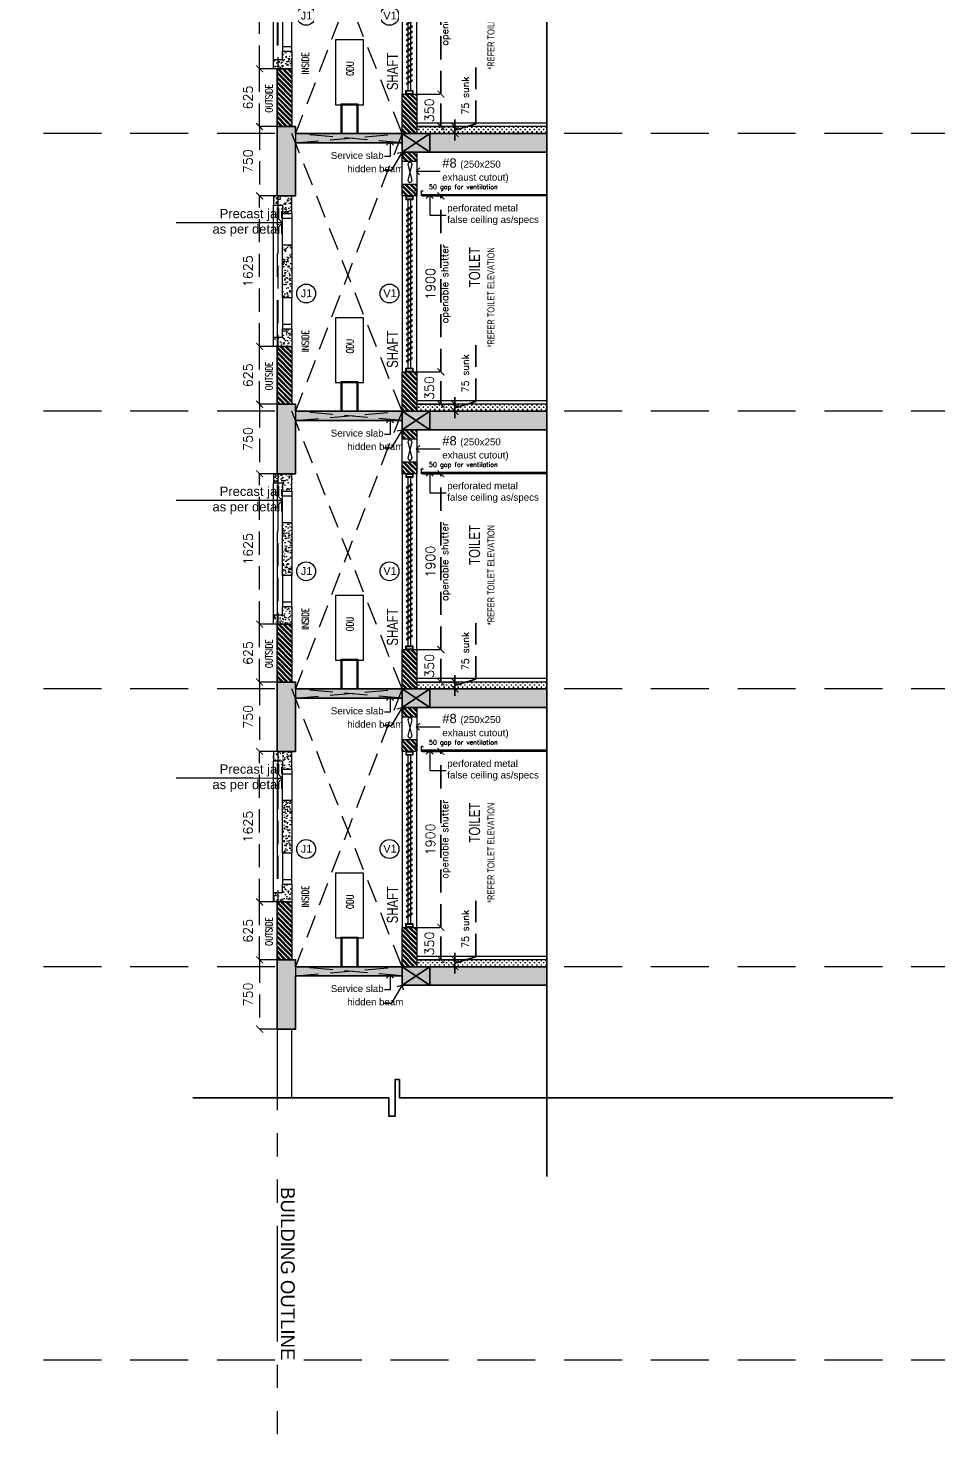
# Model space of a CAD drawing. Header units: millimetres. Extents: x 1066295 to 1300022, y -5734212 to -5454663.
# Drawn here: x 1200437 to 1210274, y -5552093 to -5536856 of the extents above; entities that cross this region are included whole.
import ezdxf
from ezdxf.enums import TextEntityAlignment as Align

# ---------------------------------------------------------------- set-up
doc = ezdxf.new("R2010")
doc.units = ezdxf.units.MM
doc.header["$LTSCALE"] = 1000
doc.header["$MEASUREMENT"] = 0
for name, pattern in [('AUDIT_D_120904163729-0', [0]), ('T9_PROFILE SECTIONS$0$AUDIT_D_120904163729-0', [0]), ('T9_PROFILE SECTIONS$0$HIDDEN', [0.375, 0.25, -0.125]), ('T9_PROFILE SECTIONS$0$HIDDEN2', [0.1875, 0.125, -0.0625]), ('T9_PROFILE SECTIONS$0$PHANTOM2', [1.25, 0.625, -0.125, 0.125, -0.125, 0.125, -0.125]), ('T9_PROFILE SECTIONS$0$T10(T7 IS SIMILAR BUT MIRROR) - DIMENSION & TEXTING$0$HIDDEN', [0.375, 0.25, -0.125])]:
    doc.linetypes.add(name, pattern=pattern)
doc.layers.get('0').update_dxf_attribs({"linetype": 'AUDIT_D_120904163729-0'})
for name, color, linetype in [('T9_PROFILE SECTIONS$0$A-BUILDING LINE TURNS HERE', 252, 'T9_PROFILE SECTIONS$0$PHANTOM2'), ('T9_PROFILE SECTIONS$0$A-FALSE CEILING', 1, 'T9_PROFILE SECTIONS$0$AUDIT_D_120904163729-0'), ('T9_PROFILE SECTIONS$0$A-SUNK SLAB', 251, 'T9_PROFILE SECTIONS$0$AUDIT_D_120904163729-0'), ('T9_PROFILE SECTIONS$0$a-wall', 6, 'Continuous'), ('T9_PROFILE SECTIONS$0$B-AR-ANNO-E DECK FLOOR$0$a-text', 4, 'Continuous'), ('T9_PROFILE SECTIONS$0$Elev 01', 8, 'Continuous'), ('T9_PROFILE SECTIONS$0$ELEV 5', 8, 'Continuous'), ('T9_PROFILE SECTIONS$0$F.F.L', 36, 'Continuous'), ('T9_PROFILE SECTIONS$0$HATCH', 8, 'Continuous'), ('T9_PROFILE SECTIONS$0$HATCH 150', 8, 'Continuous'), ('T9_PROFILE SECTIONS$0$Leader', 2, 'T9_PROFILE SECTIONS$0$AUDIT_D_120904163729-0'), ('T9_PROFILE SECTIONS$0$LEVEL', 7, 'Continuous'), ('T9_PROFILE SECTIONS$0$T10(T7 IS SIMILAR BUT MIRROR) - DIMENSION & TEXTING$0$A-DIMENSIONS', 2, 'T9_PROFILE SECTIONS$0$T10(T7 IS SIMILAR BUT MIRROR) - DIMENSION & TEXTING$0$HIDDEN'), ('T9_PROFILE SECTIONS$0$TEXT ROOM', 7, 'Continuous'), ('T9_PROFILE SECTIONS$0$TYPICAL UNITS$0$a-door-no', 104, 'Continuous'), ('T9_PROFILE SECTIONS$0$WINDOW DETAILS$0$a-dim', 1, 'Continuous'), ('T9_PROFILE SECTIONS$0$WINDOW DETAILS$0$Thin', 1, 'Continuous')]:
    doc.layers.add(name, color=color, linetype=linetype)
for name, color, linetype, lineweight in [('T9_PROFILE SECTIONS$0$A-DIMENSION', 2, 'Continuous', 35), ('T9_PROFILE SECTIONS$0$A-SLAB', 3, 'Continuous', 35), ('T9_PROFILE SECTIONS$0$a-Text', 4, 'Continuous', 0), ('T9_PROFILE SECTIONS$0$ele', 1, 'Continuous', 30), ('T9_PROFILE SECTIONS$0$ELE-1', 4, 'Continuous', 30), ('T9_PROFILE SECTIONS$0$NON-STRUCT -150', 230, 'Continuous', 30), ('T9_PROFILE SECTIONS$0$R0-18-10-2014-T1-1st Podium Floor Plan$0$Text', 7, 'Continuous', 0)]:
    doc.layers.add(name, color=color, linetype=linetype, lineweight=lineweight)
doc.styles.add('T9_PROFILE SECTIONS$0$ARIAL ARROW', font='arial.ttf')
doc.styles.add('T9_PROFILE SECTIONS$0$B-AR-ANNO-E DECK FLOOR$0$DIMTEXT', font='SIMPLEX.shx', dxfattribs={"width": 0.75})
doc.styles.add('T9_PROFILE SECTIONS$0$Romans 1', font='romans.shx', dxfattribs={"height": 100})
doc.styles.add('T9_PROFILE SECTIONS$0$RSP_TXT 500', font='swisscl.ttf', dxfattribs={"height": 250})
doc.styles.add('T9_PROFILE SECTIONS$0$STANDARD', font='GOTHIC.TTF')
doc.styles.add('T9_PROFILE SECTIONS$0$TYPICAL UNITS$0$LODHA STANDERD', font='sanss___.ttf')
doc.dimstyles.new('T9_PROFILE SECTIONS$0$ALPINE S', dxfattribs={"dimscale": 0, "dimtxt": 100, "dimasz": 75, "dimexe": 0, "dimexo": 0, "dimgap": 75, "dimtad": 1, "dimdec": 0, "dimzin": 0, "dimdsep": 46, "dimtxsty": 'T9_PROFILE SECTIONS$0$Romans 1', "dimblk": 'T9_PROFILE SECTIONS$0$_ArchTick', "dimcen": 0.09, "dimclrd": 256, "dimclre": 256, "dimclrt": 7, "dimadec": 0, "dimazin": 0, "dimtfac": 1, "dimtdec": 0, "dimtofl": 0, "dimtmove": 1, "dimatfit": 0, "dimldrblk": 'T9_PROFILE SECTIONS$0$_Open90', "dimfxl": 1, "dimtolj": 1, "dimtzin": 0, "dimarcsym": 0})
pattern_1 = [(315, (-35451.59019464464, 240579.7899063658), (26.51650429449554, 26.51650429449553), []), (315, (-35451.59019464464, 240562.1122368658), (26.51650429449554, 26.51650429449553), [])]

# ---------------------------------------------------------------- blocks, each defined once
blk = doc.blocks.new('T9_PROFILE SECTIONS$0$_ArchTick')
at = {"color": 0, "linetype": 'ByBlock', "const_width": 0.15}
blk.add_lwpolyline([(-0.5, -0.5), (0.5, 0.5)], dxfattribs=at)
blk = doc.blocks.new('*D369')
at = {"layer": 'T9_PROFILE SECTIONS$0$A-DIMENSION', "linetype": 'T9_PROFILE SECTIONS$0$HIDDEN', "transparency": 16777216}
for p, q in [((1169524.181030324, -5430985.26412772), (1169524.181030324, -5430378.121270577)), ((1169299.181030324, -5431015.264125834), (1169299.181030324, -5430940.264125834)), ((1169299.181030324, -5431052.76412772), (1169524.181030324, -5430985.26412772)), ((1169299.181030324, -5431015.264125834), (1169299.181030324, -5431090.264129606)), ((1169299.181030324, -5431090.264129606), (1169299.181030324, -5431165.264129606))]:
    blk.add_line(p, q, dxfattribs=at)
at = {"layer": 'T9_PROFILE SECTIONS$0$A-DIMENSION', "linetype": 'T9_PROFILE SECTIONS$0$HIDDEN', "lineweight": -2, "transparency": 16777216}
for p, q in [((1169178.034700872, -5431015.264125834), (1169299.181030324, -5431015.264125834)), ((1169178.034700882, -5431090.264129606), (1169299.181030324, -5431090.264129606))]:
    blk.add_line(p, q, dxfattribs=at)
at = {"layer": 'T9_PROFILE SECTIONS$0$A-DIMENSION', "linetype": 'ByBlock', "transparency": 16777216, "xscale": 75, "yscale": 75, "zscale": 75}
for p, rotation in [((1169299.181030324, -5431015.264125834), 270), ((1169299.181030324, -5431090.264129606), 90)]:
    blk.add_blockref('T9_PROFILE SECTIONS$0$_ArchTick', p, dxfattribs=dict(at, rotation=rotation))
at = {"layer": 'T9_PROFILE SECTIONS$0$A-DIMENSION', "color": 7, "linetype": 'ByBlock', "transparency": 16777216, "insert": (1169411.681030325, -5430681.692699148), "char_height": 100, "attachment_point": 5, "rotation": 90, "style": 'T9_PROFILE SECTIONS$0$Romans 1'}
blk.add_mtext('\\A1;{\\H0.75x;75 sunk}', dxfattribs=at)
blk = doc.blocks.new('T9_PROFILE SECTIONS$0$_Open90')
at = {"color": 0, "linetype": 'ByBlock', "lineweight": -2}
for p, q in [((0, 0), (-1, 0)), ((-0.5, 0.5), (0, 0)), ((0, 0), (-0.5, -0.5))]:
    blk.add_line(p, q, dxfattribs=at)
blk = doc.blocks.new('*D370')
at = {"layer": 'T9_PROFILE SECTIONS$0$A-DIMENSION', "linetype": 'T9_PROFILE SECTIONS$0$HIDDEN', "lineweight": -2, "transparency": 16777216}
for p, q in [((1168948.731341545, -5428765.264126181), (1169147.619491194, -5428765.264126181)), ((1168887.343191896, -5430665.264129596), (1169147.619491194, -5430665.264129596))]:
    blk.add_line(p, q, dxfattribs=at)
at = {"layer": 'T9_PROFILE SECTIONS$0$A-DIMENSION', "linetype": 'T9_PROFILE SECTIONS$0$HIDDEN', "transparency": 16777216}
blk.add_line((1169147.619491194, -5430665.264129596), (1169147.619491194, -5428765.264126181), dxfattribs=at)
at = {"layer": 'T9_PROFILE SECTIONS$0$A-DIMENSION', "linetype": 'ByBlock', "transparency": 16777216, "xscale": 75, "yscale": 75, "zscale": 75}
for p, rotation in [((1169147.619491194, -5428765.264126181), 90), ((1169147.619491194, -5430665.264129596), 270)]:
    blk.add_blockref('T9_PROFILE SECTIONS$0$_ArchTick', p, dxfattribs=dict(at, rotation=rotation))
at = {"layer": 'T9_PROFILE SECTIONS$0$A-DIMENSION', "color": 7, "linetype": 'ByBlock', "transparency": 16777216, "insert": (1169118.07647307, -5429715.398246582), "char_height": 100, "attachment_point": 5, "rotation": 90, "style": 'T9_PROFILE SECTIONS$0$Romans 1'}
blk.add_mtext('\\A1;1900 \\P{\\H0.75x;openable shutter}', dxfattribs=at)
blk = doc.blocks.new('*D371')
at = {"layer": 'T9_PROFILE SECTIONS$0$A-DIMENSION', "linetype": 'T9_PROFILE SECTIONS$0$HIDDEN', "lineweight": -2, "transparency": 16777216}
for p, q in [((1168887.343191896, -5430665.264129596), (1169147.619491194, -5430665.264129596)), ((1168887.343191896, -5431015.264125834), (1169147.619491194, -5431015.264125834))]:
    blk.add_line(p, q, dxfattribs=at)
at = {"layer": 'T9_PROFILE SECTIONS$0$A-DIMENSION', "linetype": 'T9_PROFILE SECTIONS$0$HIDDEN', "transparency": 16777216}
blk.add_line((1169147.619491194, -5431015.264125834), (1169147.619491194, -5430665.264129596), dxfattribs=at)
at = {"layer": 'T9_PROFILE SECTIONS$0$A-DIMENSION', "linetype": 'ByBlock', "transparency": 16777216, "xscale": 75, "yscale": 75, "zscale": 75}
for p, rotation in [((1169147.619491194, -5430665.264129596), 90), ((1169147.619491194, -5431015.264125834), 270)]:
    blk.add_blockref('T9_PROFILE SECTIONS$0$_ArchTick', p, dxfattribs=dict(at, rotation=rotation))
at = {"layer": 'T9_PROFILE SECTIONS$0$A-DIMENSION', "color": 7, "linetype": 'ByBlock', "transparency": 16777216, "insert": (1169022.619491194, -5430840.264127715), "char_height": 100, "attachment_point": 5, "rotation": 90, "style": 'T9_PROFILE SECTIONS$0$Romans 1'}
blk.add_mtext('\\A1;350', dxfattribs=at)
blk = doc.blocks.new('T9_PROFILE SECTIONS$0$TYPICAL UNITS$0$B-flat-33')
at = {"layer": 'T9_PROFILE SECTIONS$0$TYPICAL UNITS$0$a-door-no'}
blk.add_ellipse((14107.61507096316, 1401.53111237858), major_axis=(0.02899166201322233, -181.0162510421596), ratio=0.9999894850701674, dxfattribs=at)
at = {"layer": 'T9_PROFILE SECTIONS$0$TYPICAL UNITS$0$a-door-no', "style": 'T9_PROFILE SECTIONS$0$TYPICAL UNITS$0$LODHA STANDERD', "oblique": 1.577147961390024e-05, "width": 0.9999894886737732}
blk.add_attdef('OP1', text='', height=149.9999997297267, rotation=0.7592242381622432, dxfattribs=at).set_placement((14117.02385249914, 1331.605178014608), align=Align.CENTER)
blk = doc.blocks.new('*D365')
at = {"layer": 'T9_PROFILE SECTIONS$0$T10(T7 IS SIMILAR BUT MIRROR) - DIMENSION & TEXTING$0$A-DIMENSIONS', "linetype": 'T9_PROFILE SECTIONS$0$HIDDEN', "lineweight": -2, "transparency": 16777216}
for p, q in [((1167377.357648621, -5431015.264125834), (1167188.909806404, -5431015.264125834)), ((1167377.357648621, -5431765.264125834), (1167188.909806404, -5431765.264125834))]:
    blk.add_line(p, q, dxfattribs=at)
at = {"layer": 'T9_PROFILE SECTIONS$0$T10(T7 IS SIMILAR BUT MIRROR) - DIMENSION & TEXTING$0$A-DIMENSIONS', "lineweight": -2, "transparency": 16777216}
blk.add_line((1167188.909806404, -5431015.264125834), (1167188.909806404, -5431765.264125834), dxfattribs=at)
at = {"layer": 'T9_PROFILE SECTIONS$0$T10(T7 IS SIMILAR BUT MIRROR) - DIMENSION & TEXTING$0$A-DIMENSIONS', "linetype": 'ByBlock', "lineweight": -2, "transparency": 16777216, "xscale": 75, "yscale": 75, "zscale": 75}
for p, rotation in [((1167188.909806404, -5431015.264125834), 90), ((1167188.909806404, -5431765.264125834), 270)]:
    blk.add_blockref('T9_PROFILE SECTIONS$0$_ArchTick', p, dxfattribs=dict(at, rotation=rotation))
at = {"layer": 'T9_PROFILE SECTIONS$0$T10(T7 IS SIMILAR BUT MIRROR) - DIMENSION & TEXTING$0$A-DIMENSIONS', "color": 7, "linetype": 'ByBlock', "transparency": 16777216, "insert": (1167063.909806404, -5431390.264125834), "char_height": 100, "attachment_point": 5, "rotation": 90, "style": 'T9_PROFILE SECTIONS$0$Romans 1', "bg_fill": 3, "box_fill_scale": 1.25, "bg_fill_color": 256, "bg_fill_true_color": 13158600, "bg_fill_transparency": 0}
blk.add_mtext('\\A1;750', dxfattribs=at)
blk = doc.blocks.new('*D366')
at = {"layer": 'T9_PROFILE SECTIONS$0$T10(T7 IS SIMILAR BUT MIRROR) - DIMENSION & TEXTING$0$A-DIMENSIONS', "linetype": 'T9_PROFILE SECTIONS$0$HIDDEN', "lineweight": -2, "transparency": 16777216}
for p, q in [((1167377.357637909, -5430390.264120467), (1167188.909806404, -5430390.264120467)), ((1167377.357648621, -5431015.264125834), (1167188.909806404, -5431015.264125834))]:
    blk.add_line(p, q, dxfattribs=at)
at = {"layer": 'T9_PROFILE SECTIONS$0$T10(T7 IS SIMILAR BUT MIRROR) - DIMENSION & TEXTING$0$A-DIMENSIONS', "lineweight": -2, "transparency": 16777216}
blk.add_line((1167188.909806404, -5431015.264125834), (1167188.909806404, -5430390.264120467), dxfattribs=at)
at = {"layer": 'T9_PROFILE SECTIONS$0$T10(T7 IS SIMILAR BUT MIRROR) - DIMENSION & TEXTING$0$A-DIMENSIONS', "linetype": 'ByBlock', "lineweight": -2, "transparency": 16777216, "xscale": 75, "yscale": 75, "zscale": 75}
for p, rotation in [((1167188.909806404, -5430390.264120467), 90), ((1167188.909806404, -5431015.264125834), 270)]:
    blk.add_blockref('T9_PROFILE SECTIONS$0$_ArchTick', p, dxfattribs=dict(at, rotation=rotation))
at = {"layer": 'T9_PROFILE SECTIONS$0$T10(T7 IS SIMILAR BUT MIRROR) - DIMENSION & TEXTING$0$A-DIMENSIONS', "color": 7, "linetype": 'ByBlock', "transparency": 16777216, "insert": (1167063.909806404, -5430702.764123151), "char_height": 100, "attachment_point": 5, "rotation": 90, "style": 'T9_PROFILE SECTIONS$0$Romans 1', "bg_fill": 3, "box_fill_scale": 1.25, "bg_fill_color": 256, "bg_fill_true_color": 13158600, "bg_fill_transparency": 0}
blk.add_mtext('\\A1;625', dxfattribs=at)
blk = doc.blocks.new('*D367')
at = {"layer": 'T9_PROFILE SECTIONS$0$T10(T7 IS SIMILAR BUT MIRROR) - DIMENSION & TEXTING$0$A-DIMENSIONS', "linetype": 'T9_PROFILE SECTIONS$0$HIDDEN', "lineweight": -2, "transparency": 16777216}
for p, q in [((1167462.369846564, -5428765.264131536), (1167188.909806404, -5428765.264131536)), ((1167387.382044506, -5430390.264126183), (1167188.909806404, -5430390.264126183))]:
    blk.add_line(p, q, dxfattribs=at)
at = {"layer": 'T9_PROFILE SECTIONS$0$T10(T7 IS SIMILAR BUT MIRROR) - DIMENSION & TEXTING$0$A-DIMENSIONS', "lineweight": -2, "transparency": 16777216}
blk.add_line((1167188.909806404, -5430390.264126183), (1167188.909806404, -5428765.264131536), dxfattribs=at)
at = {"layer": 'T9_PROFILE SECTIONS$0$T10(T7 IS SIMILAR BUT MIRROR) - DIMENSION & TEXTING$0$A-DIMENSIONS', "linetype": 'ByBlock', "lineweight": -2, "transparency": 16777216, "xscale": 75, "yscale": 75, "zscale": 75}
for p, rotation in [((1167188.909806404, -5428765.264131536), 90), ((1167188.909806404, -5430390.264126183), 270)]:
    blk.add_blockref('T9_PROFILE SECTIONS$0$_ArchTick', p, dxfattribs=dict(at, rotation=rotation))
at = {"layer": 'T9_PROFILE SECTIONS$0$T10(T7 IS SIMILAR BUT MIRROR) - DIMENSION & TEXTING$0$A-DIMENSIONS', "color": 7, "linetype": 'ByBlock', "transparency": 16777216, "insert": (1167063.909806404, -5429577.764128859), "char_height": 100, "attachment_point": 5, "rotation": 90, "style": 'T9_PROFILE SECTIONS$0$Romans 1', "bg_fill": 3, "box_fill_scale": 1.25, "bg_fill_color": 256, "bg_fill_true_color": 13158600, "bg_fill_transparency": 0}
blk.add_mtext('\\A1;1625', dxfattribs=at)
blk = doc.blocks.new('*D368')
at = {"layer": 'T9_PROFILE SECTIONS$0$T10(T7 IS SIMILAR BUT MIRROR) - DIMENSION & TEXTING$0$A-DIMENSIONS', "lineweight": -2, "transparency": 16777216}
for p, q in [((1168887.343191896, -5428711.21008963), (1168862.343191896, -5428711.21008963)), ((1168937.343191902, -5428711.21008963), (1168962.343191902, -5428711.21008963))]:
    blk.add_line(p, q, dxfattribs=at)
at = {"layer": 'T9_PROFILE SECTIONS$0$T10(T7 IS SIMILAR BUT MIRROR) - DIMENSION & TEXTING$0$A-DIMENSIONS', "linetype": 'T9_PROFILE SECTIONS$0$HIDDEN', "lineweight": -2, "transparency": 16777216}
for p, q in [((1168887.343191896, -5428765.264126181), (1168887.343191896, -5428711.21008963)), ((1168937.343191902, -5428753.26412583), (1168937.343191902, -5428711.21008963))]:
    blk.add_line(p, q, dxfattribs=at)
at = {"layer": 'T9_PROFILE SECTIONS$0$T10(T7 IS SIMILAR BUT MIRROR) - DIMENSION & TEXTING$0$A-DIMENSIONS', "color": 7, "linetype": 'ByBlock', "transparency": 16777216, "insert": (1169372.909806404, -5428675.376756297), "char_height": 100, "attachment_point": 5, "style": 'T9_PROFILE SECTIONS$0$Romans 1', "bg_fill": 3, "box_fill_scale": 1.25, "bg_fill_color": 256, "bg_fill_true_color": 13158600, "bg_fill_transparency": 0}
blk.add_mtext('\\A1;{\\H0.5x; 50 gap for ventilation}', dxfattribs=at)
at = {"layer": 'T9_PROFILE SECTIONS$0$T10(T7 IS SIMILAR BUT MIRROR) - DIMENSION & TEXTING$0$A-DIMENSIONS', "linetype": 'ByBlock', "lineweight": -2, "transparency": 16777216, "xscale": 25, "yscale": 25, "zscale": 25}
blk.add_blockref('T9_PROFILE SECTIONS$0$_ArchTick', (1168887.343191896, -5428711.21008963), dxfattribs=at)
at = {"layer": 'T9_PROFILE SECTIONS$0$T10(T7 IS SIMILAR BUT MIRROR) - DIMENSION & TEXTING$0$A-DIMENSIONS', "linetype": 'ByBlock', "lineweight": -2, "transparency": 16777216, "xscale": 25, "yscale": 25, "zscale": 25, "rotation": 180}
blk.add_blockref('T9_PROFILE SECTIONS$0$_ArchTick', (1168937.343191902, -5428711.21008963), dxfattribs=at)
blk = doc.blocks.new('T9_PROFILE SECTIONS$0$B')
at = {"layer": 'T9_PROFILE SECTIONS$0$A-SUNK SLAB', "linetype": 'ByBlock'}
h = blk.add_hatch(dxfattribs=at)
h.set_pattern_fill('CROSS', color=256, scale=100)
h.set_pattern_definition([(0, (-1.687090843915939e-06, -4.3502077460289e-06), (25, 25), [12.5, -37.5]), (90, (6.249998312909156, -6.250004350207746), (-25, 25), [12.5, -37.5])])
h.paths.add_polyline_path([(1170292.409806404, -5431090.264125834), (1170292.409806404, -5431015.264125834), (1168887.343191896, -5431015.264125834), (1168887.343191896, -5431090.264125834)])
at = {"layer": 'T9_PROFILE SECTIONS$0$HATCH'}
h = blk.add_hatch(dxfattribs=at)
h.set_pattern_fill('ACET-2D-AR-CONC', color=256, scale=15, angle=270, style=0)
h.set_pattern_definition([(320, (-35451.59019295755, 237579.789910716), (56.86640473877495, 67.7707421453514), [11.25, -123.75]), (265, (-35451.59019295755, 237579.789910716), (110.1647146868869, -9.638163655670482), [9, -99]), (10.45144445999999, (-35452.37459455755, 237570.824158566), (-18.8833355031666, 102.3694433430134), [9.561028799999997, -105.1713168]), (316.1842, (-35421.59019295755, 237579.789910716), (91.87566948480891, 95.75419119135748), [16.87500000000001, -185.6250000000001]), (6.635635489999989, (-35423.65918900755, 237566.449398966), (-18.04330021974248, 155.0987449242137), [14.34155130000002, -157.7570640000002]), (261.18416399, (-35421.59019295755, 237579.789910716), (163.9186848631201, -25.42234645685692), [13.5, -148.50000015]), (291, (-35429.09019295755, 237564.789910716), (82.59238602199797, 31.70424656160682), [11.24999999999999, -123.7499999999999]), (236, (-35429.09019295755, 237564.789910716), (91.67955603476244, -61.83864136577972), [9.000000000000004, -99.00000000000004]), (341.4514447399999, (-35434.12292905755, 237557.328572616), (33.1139531020746, 98.68915543278897), [9.561028500000013, -105.1713168000001]), (307.5, (-35451.59019295755, 237579.789910716), (30.548070367914, 23.44035882398077), [0, -97.79999999999997, 0, -100.5, 0, -99.37499999999997]), (277.5, (-35451.59019295755, 237579.789910716), (53.04725730780574, 6.983803914733841), [0, -57.3, 0, -95.55, 0, -37.875]), (237.5, (-35451.59019295755, 237613.239910716), (33.87903437830366, -21.58332526729196), [0, -37.49999999999995, 0, -116.9999999999998, 0, -155.2499999999998]), (227.5, (-35451.59019295755, 237628.239910716), (51.73475072396639, -47.4061648683909), [0, -48.74999999999989, 0, -77.69999999999976, 0, -110.2499999999998])])
h.paths.add_polyline_path([(1167437.382067348, -5429863.964430568), (1167437.382067348, -5429291.563762991), (1167537.382096616, -5429291.563762991), (1167537.382096616, -5429863.964430568)])
edge = h.paths.add_edge_path()
edge.add_line((1167387.382044506, -5428765.264126179), (1167337.382044506, -5428765.264126179))
edge.add_line((1167337.382044506, -5428765.264126179), (1167337.382044506, -5428865.264126179))
edge.add_line((1167337.382044506, -5428865.264126179), (1167387.382044506, -5428865.264126179))
edge.add_line((1167387.382044506, -5428865.264126179), (1167437.382044506, -5428865.264126179))
edge.add_line((1167437.382044506, -5428865.264126179), (1167437.380196711, -5428955.264081637))
edge.add_line((1167437.380196711, -5428955.264081637), (1167537.380203138, -5428955.264072713))
edge.add_line((1167537.380203138, -5428955.264072713), (1167537.357648621, -5428765.264126181))
edge.add_line((1167537.357648621, -5428765.264126181), (1167387.382044506, -5428765.264136892))
edge.add_line((1167387.382044506, -5430390.264126183), (1167387.357648621, -5430390.26412618))
edge.add_line((1167387.357648621, -5430390.26412618), (1167337.357648621, -5430390.26412618))
edge.add_line((1167337.357648621, -5430390.26412618), (1167337.357648621, -5430290.26412618))
edge.add_line((1167337.357648621, -5430290.26412618), (1167387.357648621, -5430290.26412618))
edge.add_line((1167387.357648621, -5430290.26412618), (1167437.357648621, -5430290.26412618))
edge.add_line((1167437.357648621, -5430290.26412618), (1167437.382045516, -5430200.264117252))
edge.add_line((1167437.382045516, -5430200.264117252), (1167537.382051943, -5430200.264126177))
edge.add_line((1167537.382051943, -5430200.264126177), (1167537.357648621, -5430390.26412618))
edge.add_line((1167537.357648621, -5430390.26412618), (1167387.382044506, -5430390.26411547))
at = {"layer": 'T9_PROFILE SECTIONS$0$HATCH 150'}
h = blk.add_hatch(color=8, dxfattribs=at)
h.dxf.hatch_style = 1
h.paths.add_polyline_path([(1170292.409806403, -5431290.264125834), (1170292.409806403, -5431090.264125837), (1168927.343191896, -5431090.264125842), (1168727.343191897, -5431090.264129596), (1168727.343191896, -5431090.264125834), (1167577.357648621, -5431090.264125834), (1167577.357648621, -5431015.264125834), (1167377.357648621, -5431015.264125834), (1167377.357648621, -5431765.264125834), (1167577.357648618, -5431765.264125834), (1167577.357648618, -5431190.26412583), (1168727.343191896, -5431190.264125833), (1168727.343191905, -5431290.264125832)])
at = {"layer": 'T9_PROFILE SECTIONS$0$NON-STRUCT -150'}
h = blk.add_hatch(dxfattribs=at)
h.set_pattern_fill('ANSI32', color=8, scale=100, angle=270)
h.set_pattern_definition(pattern_1)
h.paths.add_polyline_path([(1168727.343191895, -5428390.264129596), (1168887.343191895, -5428390.264129596), (1168887.343191893, -5428290.264125831), (1168727.343191893, -5428290.264125831)])
h = blk.add_hatch(dxfattribs=at)
h.set_pattern_fill('ANSI32', color=8, scale=100, angle=270)
h.set_pattern_definition(pattern_1)
h.paths.add_polyline_path([(1168887.343191899, -5428640.264129596), (1168727.3431919, -5428640.264129596), (1168727.343191902, -5428765.264125834), (1168887.343191902, -5428765.264125834)])
h = blk.add_hatch(dxfattribs=at)
h.set_pattern_fill('ANSI32', color=8, scale=100, angle=270)
h.set_pattern_definition([(315, (-35451.59019423509, 243579.7899103696), (26.51650429449554, 26.51650429449553), []), (315, (-35451.59019423509, 243562.1122408696), (26.51650429449554, 26.51650429449553), [])])
h.paths.add_polyline_path([(1167537.357648621, -5431015.264125834), (1167377.357648621, -5431015.264125834), (1167377.357637909, -5430390.264120467), (1167537.357637909, -5430390.264120467)])
h = blk.add_hatch(dxfattribs=at)
h.set_pattern_fill('ANSI32', color=8, scale=100, angle=270)
h.set_pattern_definition([(315, (-35451.59019464464, 237579.7899063658), (26.51650429449554, 26.51650429449553), []), (315, (-35451.59019464464, 237562.1122368658), (26.51650429449554, 26.51650429449553), [])])
h.paths.add_polyline_path([(1168727.343191896, -5430665.264129596), (1168887.343191896, -5430665.264129596), (1168887.343191906, -5431090.264129606), (1168727.343191906, -5431090.264129606)])
at = {"layer": 'T9_PROFILE SECTIONS$0$A-FALSE CEILING', "linetype": 'ByBlock'}
for p, q in [((1170292.409806404, -5428753.264125832), (1168937.343191902, -5428753.26412583)), ((1168937.343191902, -5428765.26412583), (1168937.343191902, -5428753.26412583)), ((1170292.409806404, -5428765.264125832), (1168937.343191902, -5428765.26412583))]:
    blk.add_line(p, q, dxfattribs=at)
at = {"layer": 'T9_PROFILE SECTIONS$0$A-SLAB', "linetype": 'ByBlock'}
for p, q in [((1169027.343191905, -5431290.26412583), (1168727.343191906, -5431090.264129606)), ((1168727.343191905, -5431290.26412583), (1169027.343191905, -5431090.264129606))]:
    blk.add_line(p, q, dxfattribs=at)
blk.add_lwpolyline([(1170292.409806404, -5431290.264125833), (1168727.343191905, -5431290.264125832), (1168727.343191896, -5431190.264125833), (1167577.357648618, -5431190.26412583), (1167577.357648618, -5431765.264125834), (1167377.357648621, -5431765.264125834), (1167377.357648621, -5431015.264125834), (1167577.357648621, -5431015.264125834), (1167577.357648621, -5431090.264125834), (1168727.343191896, -5431090.264125834), (1168727.343191896, -5431090.264129596), (1168727.343191897, -5431090.264129596), (1168927.343191896, -5431090.264125834), (1168927.343191896, -5431090.264125842), (1170292.409806404, -5431090.264125837)], dxfattribs=at)
blk.add_lwpolyline([(1168727.343191896, -5431090.264125834), (1169027.343191905, -5431090.264125832), (1169027.343191905, -5431290.26412583), (1168727.343191896, -5431290.264125832)], close=True, dxfattribs=at)
at = {"layer": 'T9_PROFILE SECTIONS$0$A-SUNK SLAB', "linetype": 'ByBlock'}
blk.add_lwpolyline([(1170292.409806404, -5431015.264125834), (1168887.343191896, -5431015.264125834), (1168887.343191896, -5431090.264125834), (1170292.409806404, -5431090.264125834)], dxfattribs=at)
at = {"layer": 'T9_PROFILE SECTIONS$0$a-wall', "linetype": 'ByBlock'}
for points in [[(1168727.343191895, -5428390.264129596), (1168727.343191893, -5428290.264125831), (1168887.343191893, -5428290.264125831), (1168887.343191895, -5428390.264129596)], [(1168727.343191896, -5428390.264129596), (1168887.343191896, -5428390.264129596)], [(1168887.3431919, -5428640.264129596), (1168887.343191902, -5428765.264125834), (1168727.343191902, -5428765.264125834), (1168727.3431919, -5428640.264129596)], [(1168887.343191896, -5428640.264129596), (1168727.343191896, -5428640.264129596)]]:
    blk.add_lwpolyline(points, dxfattribs=at)
for points in [[(1167537.357648621, -5431015.264125834), (1167377.357648621, -5431015.264125834), (1167377.357637909, -5430390.264120467), (1167537.357637909, -5430390.264120467)], [(1168727.343191896, -5430665.264129596), (1168887.343191896, -5430665.264129596), (1168887.343191906, -5431090.264129606), (1168727.343191906, -5431090.264129606)]]:
    blk.add_lwpolyline(points, close=True, dxfattribs=at)
at = {"layer": 'T9_PROFILE SECTIONS$0$ele', "color": 3}
for points in [[(1167387.382044506, -5428765.264126179), (1167387.382044506, -5428765.264126179), (1167337.382044506, -5428765.264126179), (1167337.382044506, -5428865.264126179), (1167387.382044506, -5428865.264126179), (1167437.382044506, -5428865.264126179), (1167437.380196711, -5428955.264081637), (1167537.380203138, -5428955.264072713), (1167537.357648621, -5428765.264126181), (1167387.382044506, -5428765.264136892)], [(1167387.382044506, -5430390.264126183), (1167387.357648621, -5430390.26412618), (1167337.357648621, -5430390.26412618), (1167337.357648621, -5430290.26412618), (1167387.357648621, -5430290.26412618), (1167437.357648621, -5430290.26412618), (1167437.382045516, -5430200.264117252), (1167537.382051943, -5430200.264126177), (1167537.357648621, -5430390.26412618), (1167387.382044506, -5430390.26411547)]]:
    blk.add_lwpolyline(points, dxfattribs=at)
blk.add_lwpolyline([(1167437.382067348, -5429863.964430568), (1167437.382067348, -5429291.563762991), (1167537.382096616, -5429291.563762991), (1167537.382096616, -5429863.964430568)], close=True, dxfattribs=at)
at = {"layer": 'T9_PROFILE SECTIONS$0$ELE-1', "color": 5, "linetype": 'T9_PROFILE SECTIONS$0$HIDDEN'}
blk.add_line((1167387.382044506, -5428765.264126179), (1167387.357648621, -5430390.26415284), dxfattribs=at)
at = {"layer": 'T9_PROFILE SECTIONS$0$ELE-1', "color": 5}
for p, q in [((1167337.357648621, -5430290.26415284), (1167337.382044506, -5428865.264126179)), ((1167437.382067348, -5429291.563762991), (1167437.380196711, -5428955.264081637)), ((1167437.38019345, -5429005.893916181), (1167537.380199878, -5429005.893916181)), ((1167537.380203138, -5428955.264072713), (1167537.382073775, -5429291.563762991)), ((1167437.382067348, -5429863.964430568), (1167437.382045516, -5430200.264117252)), ((1167537.382051943, -5430200.264126177), (1167537.382073775, -5429863.964430568)), ((1167437.382042255, -5430149.634252901), (1167537.382048683, -5430149.634252901))]:
    blk.add_line(p, q, dxfattribs=at)
at = {"layer": 'T9_PROFILE SECTIONS$0$ELE-1', "color": 6, "linetype": 'Continuous'}
blk.add_line((1167537.357648621, -5430390.26412618), (1167387.357648621, -5430390.26412618), dxfattribs=at)
at = {"layer": 'T9_PROFILE SECTIONS$0$Elev 01', "linetype": 'ByBlock'}
for points in [[(1168727.343191896, -5430665.264129596), (1168887.343191896, -5430665.264129596), (1168887.343191896, -5428765.264126181), (1168727.343191896, -5428765.264126181)], [(1168776.652764849, -5428919.973229351), (1168841.604670132, -5428882.473229351), (1168837.604670132, -5428875.545026122), (1168772.652764849, -5428913.045026122)], [(1168776.652764849, -5428978.473229351), (1168841.604670132, -5428940.973229351), (1168837.604670132, -5428934.045026122), (1168772.652764849, -5428971.545026122)], [(1168776.652764849, -5429036.973229351), (1168841.604670132, -5428999.473229351), (1168837.604670132, -5428992.545026122), (1168772.652764849, -5429030.045026122)], [(1168776.652764849, -5429095.473229351), (1168841.604670132, -5429057.973229351), (1168837.604670132, -5429051.045026122), (1168772.652764849, -5429088.545026122)], [(1168776.652764849, -5429153.973229351), (1168841.604670132, -5429116.473229351), (1168837.604670132, -5429109.545026122), (1168772.652764849, -5429147.045026122)], [(1168776.652764849, -5429212.473229351), (1168841.604670132, -5429174.973229351), (1168837.604670132, -5429168.045026122), (1168772.652764849, -5429205.545026122)], [(1168776.652764849, -5429270.973229351), (1168841.604670132, -5429233.473229351), (1168837.604670132, -5429226.545026122), (1168772.652764849, -5429264.045026122)], [(1168776.652764849, -5429329.473229351), (1168841.604670132, -5429291.973229351), (1168837.604670132, -5429285.045026122), (1168772.652764849, -5429322.545026122)], [(1168776.652764849, -5429387.973229351), (1168841.604670132, -5429350.473229351), (1168837.604670132, -5429343.545026122), (1168772.652764849, -5429381.045026122)], [(1168776.652764849, -5429446.473229351), (1168841.604670132, -5429408.973229351), (1168837.604670132, -5429402.045026122), (1168772.652764849, -5429439.545026122)], [(1168776.652764849, -5429504.973229351), (1168841.604670132, -5429467.473229351), (1168837.604670132, -5429460.545026122), (1168772.652764849, -5429498.045026122)], [(1168776.652764849, -5429563.473229351), (1168841.604670132, -5429525.973229351), (1168837.604670132, -5429519.045026122), (1168772.652764849, -5429556.545026122)], [(1168776.652764849, -5429621.973229351), (1168841.604670132, -5429584.473229351), (1168837.604670132, -5429577.545026122), (1168772.652764849, -5429615.045026122)], [(1168776.652764849, -5429680.473229351), (1168841.604670132, -5429642.973229351), (1168837.604670132, -5429636.045026122), (1168772.652764849, -5429673.545026122)], [(1168776.652764849, -5429738.973229351), (1168841.604670132, -5429701.473229351), (1168837.604670132, -5429694.545026122), (1168772.652764849, -5429732.045026122)], [(1168776.652764849, -5429797.473229351), (1168841.604670132, -5429759.973229351), (1168837.604670132, -5429753.045026122), (1168772.652764849, -5429790.545026122)], [(1168776.652764849, -5429855.973229351), (1168841.604670132, -5429818.473229351), (1168837.604670132, -5429811.545026122), (1168772.652764849, -5429849.045026122)], [(1168776.652764849, -5429914.473229351), (1168841.604670132, -5429876.973229351), (1168837.604670132, -5429870.045026122), (1168772.652764849, -5429907.545026122)], [(1168776.652764849, -5429972.973229351), (1168841.604670132, -5429935.473229351), (1168837.604670132, -5429928.545026122), (1168772.652764849, -5429966.045026122)], [(1168776.652764849, -5430031.473229351), (1168841.604670132, -5429993.973229351), (1168837.604670132, -5429987.045026122), (1168772.652764849, -5430024.545026122)], [(1168776.652764849, -5430089.973229351), (1168841.604670132, -5430052.473229351), (1168837.604670132, -5430045.545026122), (1168772.652764849, -5430083.045026122)], [(1168776.652764849, -5430148.473229351), (1168841.604670132, -5430110.973229351), (1168837.604670132, -5430104.045026122), (1168772.652764849, -5430141.545026122)], [(1168776.652764849, -5430206.973229351), (1168841.604670132, -5430169.473229351), (1168837.604670132, -5430162.545026122), (1168772.652764849, -5430200.045026122)], [(1168776.652764849, -5430265.473229351), (1168841.604670132, -5430227.973229351), (1168837.604670132, -5430221.045026122), (1168772.652764849, -5430258.545026122)], [(1168776.652764849, -5430323.973229351), (1168841.604670132, -5430286.473229351), (1168837.604670132, -5430279.545026122), (1168772.652764849, -5430317.045026122)], [(1168776.652764849, -5430382.473229351), (1168841.604670132, -5430344.973229351), (1168837.604670132, -5430338.045026122), (1168772.652764849, -5430375.545026122)], [(1168776.652764849, -5430440.973229351), (1168841.604670132, -5430403.473229351), (1168837.604670132, -5430396.545026122), (1168772.652764849, -5430434.045026122)], [(1168776.652764849, -5430499.473229351), (1168841.604670132, -5430461.973229351), (1168837.604670132, -5430455.045026122), (1168772.652764849, -5430492.545026122)], [(1168776.652764849, -5430557.973229351), (1168841.604670132, -5430520.473229351), (1168837.604670132, -5430513.545026122), (1168772.652764849, -5430551.045026122)]]:
    blk.add_lwpolyline(points, close=True, dxfattribs=at)
at = {"layer": 'T9_PROFILE SECTIONS$0$ELEV 5', "linetype": 'T9_PROFILE SECTIONS$0$HIDDEN'}
for p, q in [((1168727.343191905, -5431090.264125834), (1167537.376881138, -5428090.26412618)), ((1168727.343191899, -5428090.264126181), (1167577.357648621, -5431090.264125834))]:
    blk.add_line(p, q, dxfattribs=at)
at = {"layer": 'T9_PROFILE SECTIONS$0$ELEV 5', "color": 0, "linetype": 'T9_PROFILE SECTIONS$0$HIDDEN'}
for p, q in [((1167577.357648618, -5431190.264125832), (1168727.343191896, -5431090.264125834)), ((1168727.343191893, -5431190.264125832), (1167577.357648621, -5431090.264125834))]:
    blk.add_line(p, q, dxfattribs=at)
blk.add_lwpolyline([(1167577.357648618, -5431190.264125832), (1168727.343191906, -5431190.264125832), (1168727.343191905, -5431090.264125834), (1167577.357648618, -5431090.264125834)], close=True, dxfattribs=at)
at = {"layer": 'T9_PROFILE SECTIONS$0$F.F.L', "linetype": 'Continuous', "ltscale": 0.1}
blk.add_line((1168887.343191896, -5430975.264125834), (1170292.409806404, -5430975.264125834), dxfattribs=at)
blk.add_lwpolyline([(1168010.409806404, -5430780.21008963), (1168310.409806404, -5430780.21008963), (1168310.409806404, -5430080.21008963), (1168010.409806404, -5430080.21008963)], close=True, dxfattribs=at)
for points in [[(1168071.380113331, -5431090.264125834), (1168071.380113331, -5430770.21008963), (1168249.439499476, -5430770.21008963), (1168249.439499476, -5431090.264125834)], [(1168081.380113331, -5431090.264125834), (1168081.380113331, -5430780.21008963), (1168239.439499476, -5430780.21008963), (1168239.439499476, -5431090.264125834)]]:
    blk.add_lwpolyline(points, dxfattribs=at)
at = {"layer": 'T9_PROFILE SECTIONS$0$NON-STRUCT -150', "color": 8}
for p, q in [((1168727.3431919, -5428640.264129596), (1168727.3431919, -5428390.264129596)), ((1168887.343191896, -5428390.264129596), (1168887.3431919, -5428640.264129596))]:
    blk.add_line(p, q, dxfattribs=at)
at = {"layer": 'T9_PROFILE SECTIONS$0$WINDOW DETAILS$0$a-dim', "ltscale": 30}
for p, q in [((1168793.533708036, -5430625.264129584), (1168793.533708036, -5428805.264126191)), ((1168821.152675754, -5430625.264129584), (1168821.152675754, -5428805.264126191))]:
    blk.add_line(p, q, dxfattribs=at)
for points in [[(1168770.607503383, -5428765.264126181), (1168846.092740919, -5428765.264126181), (1168846.092740919, -5428805.264126191), (1168770.607503383, -5428805.264126191)], [(1168775.607503383, -5428770.264126179), (1168841.09274092, -5428770.264126179), (1168841.09274092, -5428800.264126191), (1168775.607503383, -5428800.264126191)], [(1168769.600573128, -5430625.264129584), (1168845.085810664, -5430625.264129584), (1168845.085810664, -5430665.264129596), (1168769.600573128, -5430665.264129596)], [(1168774.600573127, -5430630.264129584), (1168840.085810664, -5430630.264129584), (1168840.085810664, -5430660.264129596), (1168774.600573127, -5430660.264129596)]]:
    blk.add_lwpolyline(points, close=True, dxfattribs=at)
at = {"layer": 'T9_PROFILE SECTIONS$0$WINDOW DETAILS$0$Thin'}
for p, q in [((1168790.745350314, -5428422.748911385), (1168834.395206475, -5428597.346030108)), ((1168834.395206475, -5428422.748911385), (1168790.745350314, -5428597.346030108))]:
    blk.add_line(p, q, dxfattribs=at)
for centre, start, end in [((1168812.570278395, -5428422.748911385), 0, 180), ((1168812.570278395, -5428597.346030108), 180, 0)]:
    blk.add_arc(centre, 21.82492808076814, start, end, dxfattribs=at)
at = {"layer": 'T9_PROFILE SECTIONS$0$TEXT ROOM', "ltscale": 0.1, "xscale": 0.5625, "yscale": 0.5625, "zscale": 0.5625}
for p, values in [((1159755.784948857, -5430607.636643816), {'OP1': 'J1'}), ((1160657.369524759, -5430607.636643816), {'OP1': 'V1'})]:
    blk.add_blockref('T9_PROFILE SECTIONS$0$TYPICAL UNITS$0$B-flat-33', p, dxfattribs=at).add_auto_attribs(values)
at = {"layer": 'T9_PROFILE SECTIONS$0$a-Text', "char_height": 120, "width": 1106.247748976808, "style": 'T9_PROFILE SECTIONS$0$RSP_TXT 500'}
for s, insert, attachment_point, rotation in [('TOILET\\P{\\H0.625x;*REFER TOILET ELEVATION}', (1169450.603497442, -5429318.933930058), 3, 90.00000000000094), ('SHAFT', (1168685.739254842, -5430622.21008963), 7, 90.00000000000095)]:
    blk.add_mtext(s, dxfattribs=dict(at, insert=insert, attachment_point=attachment_point, rotation=rotation))
at = {"layer": 'T9_PROFILE SECTIONS$0$B-AR-ANNO-E DECK FLOOR$0$a-text', "linetype": 'ByBlock', "char_height": 75, "width": 75, "attachment_point": 7, "rotation": 90.00000000000001, "style": 'T9_PROFILE SECTIONS$0$B-AR-ANNO-E DECK FLOOR$0$DIMTEXT'}
for s, insert in [('INSIDE', (1167720.28912062, -5430450.9466642)), ('ODU', (1168202.909806404, -5430467.4466642)), ('OUTSIDE', (1167328.847282968, -5430864.66100755))]:
    blk.add_mtext(s, dxfattribs=dict(at, insert=insert))
at = {"layer": 'T9_PROFILE SECTIONS$0$R0-18-10-2014-T1-1st Podium Floor Plan$0$Text', "style": 'T9_PROFILE SECTIONS$0$ARIAL ARROW'}
for s, insert, char_height, width, attachment_point in [('#8 {\\H0.75x;(250x250 exhaust cutout)}', (1169162.684593263, -5428359.160697912, 2.352132255140918e-09), 100, 856.0307662781679, 1), ('perforated metal false ceiling as/specs', (1169215.909806405, -5428857.328551675, 3.422668057255989e-08), 75, 992.4094563781513, 1), ('Precast jali \\Pas per detail', (1167441.204401415, -5428905.511379384, 2.479921111364161e-08), 100, 1131.401091404145, 3), ('Service slab  ', (1168528.758694085, -5431289.419197125), 75, 774.7193161640797, 3), ('hidden beam', (1168741.722191032, -5431433.215257483), 75, 807.7193161640797, 3)]:
    blk.add_mtext(s, dxfattribs=dict(at, insert=insert, char_height=char_height, width=width, attachment_point=attachment_point))
at = {"layer": 'T9_PROFILE SECTIONS$0$A-DIMENSION', "linetype": 'ByBlock'}
dim = blk.add_linear_dim(base=(1169147.619491194, -5428765.264126181), p1=(1168887.343191896, -5430665.264129596), p2=(1168948.731341545, -5428765.264126181), angle=90, text='<> \\P{\\H0.75x;openable shutter}', dimstyle='T9_PROFILE SECTIONS$0$ALPINE S', override={"dimscale": 1, "dimfxl": 5, "dimlwd": 65535, "dimarcsym": 1}, dxfattribs=at)
dim.commit()
dim.dimension.update_dxf_attribs({"geometry": '*D370', "text_midpoint": (1169326.409806404, -5429715.398246582), "dimtype": 128})
dim = blk.add_linear_dim(base=(1169299.181030324, -5431090.264129606), p1=(1169178.034700872, -5431015.264125834), p2=(1169178.034700882, -5431090.264129606), angle=90, text='{\\H0.75x;<> sunk}', dimstyle='T9_PROFILE SECTIONS$0$ALPINE S', override={"dimscale": 1, "dimfxl": 5, "dimlwd": 65535, "dimarcsym": 1}, dxfattribs=at)
dim.commit()
dim.dimension.update_dxf_attribs({"geometry": '*D369', "text_midpoint": (1169411.681030325, -5430910.26412772)})
dim = blk.add_linear_dim(base=(1169147.619491194, -5430665.264129596), p1=(1168887.343191896, -5431015.264125834), p2=(1168887.343191896, -5430665.264129596), angle=90, dimstyle='T9_PROFILE SECTIONS$0$ALPINE S', override={"dimscale": 1, "dimfxl": 5, "dimlwd": 65535, "dimarcsym": 1}, dxfattribs=at)
dim.commit()
dim.dimension.update_dxf_attribs({"geometry": '*D371', "text_midpoint": (1169147.619491194, -5430840.264127715), "dimtype": 128})
at = {"layer": 'T9_PROFILE SECTIONS$0$Leader'}
for points, override in [([(1168880.644882524, -5428497.972537145), (1169062.844308808, -5428498.284936874), (1169141.353442251, -5428498.284936874)], {"dimscale": 1, "dimtad": 0}), ([(1169026.409806404, -5428755.71008963, 3.187454831686621e-08), (1169026.569521951, -5428971.952790642, 3.187454831686621e-08), (1169205.909806404, -5428971.952790642, 3.187454831686621e-08)], {"dimscale": 1, "dimtad": 0}), ([(1167437.382067814, -5429056.340980696), (1167119.885486974, -5429054.907805149), (1166286.786989785, -5429054.907805149)], {"dimscale": 1, "dimasz": 100, "dimtad": 0}), ([(1168727.343191905, -5431290.264125832), (1168610.643765608, -5431489.076525561), (1168532.134632166, -5431489.076525561)], {"dimscale": 1, "dimtad": 0}), ([(1168599.059207454, -5431177.21008963), (1168599.05920749, -5431340.21008963), (1168537.409806404, -5431340.21008963)], {"dimscale": 1, "dimtad": 0})]:
    blk.add_leader(points, dimstyle='T9_PROFILE SECTIONS$0$ALPINE S', override=override, dxfattribs=at)
at = {"layer": 'T9_PROFILE SECTIONS$0$T10(T7 IS SIMILAR BUT MIRROR) - DIMENSION & TEXTING$0$A-DIMENSIONS', "linetype": 'ByBlock'}
dim = blk.add_linear_dim(base=(1168887.343191896, -5428711.21008963), p1=(1168937.343191902, -5428753.26412583), p2=(1168887.343191896, -5428765.264126181), text='{\\H0.5x; <> gap for ventilation}', dimstyle='T9_PROFILE SECTIONS$0$ALPINE S', override={"dimscale": 1, "dimasz": 25, "dimfxl": 5, "dimtfill": 1, "dimarcsym": 1}, dxfattribs=at)
dim.commit()
dim.dimension.update_dxf_attribs({"geometry": '*D368', "text_midpoint": (1169372.909806404, -5428783.71008963), "dimtype": 128})
dim = blk.add_linear_dim(base=(1167188.909806404, -5430390.264120467), p1=(1167377.357648621, -5431015.264125834), p2=(1167377.357637909, -5430390.264120467), angle=90, dimstyle='T9_PROFILE SECTIONS$0$ALPINE S', override={"dimscale": 1, "dimfxl": 5, "dimtfill": 1, "dimarcsym": 1}, dxfattribs=at)
dim.commit()
dim.dimension.update_dxf_attribs({"geometry": '*D366', "text_midpoint": (1167063.909806404, -5430702.764123151)})
for base, p1, p2, picture, middle in [((1167188.909806404, -5428765.264131536), (1167387.382044506, -5430390.264126183), (1167462.369846564, -5428765.264131536), '*D367', (1167063.909806404, -5429577.764128859)), ((1167188.909806404, -5431765.264125834), (1167377.357648621, -5431015.264125834), (1167377.357648621, -5431765.264125834), '*D365', (1167063.909806404, -5431390.264125834))]:
    dim = blk.add_linear_dim(base=base, p1=p1, p2=p2, angle=90, dimstyle='T9_PROFILE SECTIONS$0$ALPINE S', override={"dimscale": 1, "dimfxl": 5, "dimtfill": 1, "dimarcsym": 1}, dxfattribs=at)
    dim.commit()
    dim.dimension.update_dxf_attribs({"geometry": picture, "text_midpoint": middle})
blk = doc.blocks.new('T9_PROFILE SECTIONS')
at = {"layer": 'T9_PROFILE SECTIONS$0$A-BUILDING LINE TURNS HERE', "ltscale": 2}
blk.add_line((1204870.403338387, -5454895.120919021, -0.01002673903357731), (1204870.403338387, -5549694.671658493, -0.01002673903357731), dxfattribs=at)
at = {"layer": 'T9_PROFILE SECTIONS$0$A-SLAB', "linetype": 'ByBlock', "elevation": -0.01002673903357731}
blk.add_lwpolyline([(1211522.798748429, -5546010.201613167), (1206192.894754295, -5546010.201613167), (1206192.894754295, -5545813.861140884), (1206145.150667826, -5545813.861140884), (1206145.150667826, -5546209.526614767), (1206076.310357106, -5546209.526614767), (1206076.310357106, -5546010.201613167), (1203958.936775568, -5546010.201613167)], dxfattribs=at)
at = {"layer": 'T9_PROFILE SECTIONS$0$a-wall', "linetype": 'ByBlock', "elevation": -0.01002673903357731}
blk.add_lwpolyline([(1205030.403338378, -5545270.053144469), (1204870.403338378, -5545270.053144469), (1204870.40333838, -5546010.201613167), (1205030.40333838, -5546010.201613167)], close=True, dxfattribs=at)
at = {"layer": 'T9_PROFILE SECTIONS$0$LEVEL', "color": 8, "linetype": 'T9_PROFILE SECTIONS$0$HIDDEN2', "ltscale": 5}
for p, q in [((1261097.594794433, -5535595.054031526, -0.0100267390335524), (1103452.474201117, -5535595.054031526, -0.0100267390335524)), ((1261097.594794433, -5538595.054031526, -0.0100267390335524), (1103452.474200798, -5538595.054031526, -0.0100267390335524)), ((1261097.594794433, -5541595.054031179, -0.0100267390335524), (1103452.474200478, -5541595.054031179, -0.0100267390335524)), ((1261097.594794433, -5544595.054031179, -0.0100267390335524), (1103452.474200159, -5544595.054031179, -0.0100267390335524)), ((1261097.594794433, -5548845.054031179, -0.0100267390335524), (1103452.474199811, -5548845.054031179, -0.0100267390335524))]:
    blk.add_line(p, q, dxfattribs=at)
at = {"layer": 'T9_PROFILE SECTIONS$0$a-Text', "linetype": 'ByBlock', "insert": (1204909.686513152, -5548847.863795595, -0.01002673903357731), "char_height": 150, "width": 4718.082943184767, "attachment_point": 9, "rotation": 270, "style": 'T9_PROFILE SECTIONS$0$STANDARD'}
blk.add_mtext('BUILDING OUTLINE ', dxfattribs=at)
at = {"linetype": 'ByBlock'}
blk.add_blockref('T9_PROFILE SECTIONS$0$B', (37493.04567637434, -104504.7890189812, -0.01002673903357731), dxfattribs=at)
blk.add_blockref('T9_PROFILE SECTIONS$0$B', (37493.04567701253, -107504.7890189812, -0.01002673903357731), dxfattribs=at)
blk.add_blockref('T9_PROFILE SECTIONS$0$B', (37493.04567765142, -110504.7890186347, -0.01002673903357731), dxfattribs=at)
blk.add_blockref('T9_PROFILE SECTIONS$0$B', (37493.04567829007, -113504.7890186347, -0.01002673903357731), dxfattribs=at)
at = {"layer": 'T9_PROFILE SECTIONS$0$A-SLAB', "linetype": 'ByBlock', "elevation": -0.01002673903357731}
blk.add_lwpolyline([(1207785.461785277, -5456527.474619323), (1207785.461785277, -5503651.194607264), (1207581.084859007, -5503651.194607264), (1207581.084859007, -5503729.654166048), (1208141.336915284, -5503729.654166048), (1208141.336915284, -5503844.691048359), (1207785.461785277, -5503844.691048359), (1207785.461785277, -5546862.657342999)], dxfattribs=at)

msp = doc.modelspace()

# ---------------------------------------------------------------- block references
at = {"linetype": 'ByBlock'}
msp.add_blockref('T9_PROFILE SECTIONS', (-1745.208350555273, -2398.398782938719, 0.3917381798181951), dxfattribs=at)

doc.saveas('drawing.dxf')
